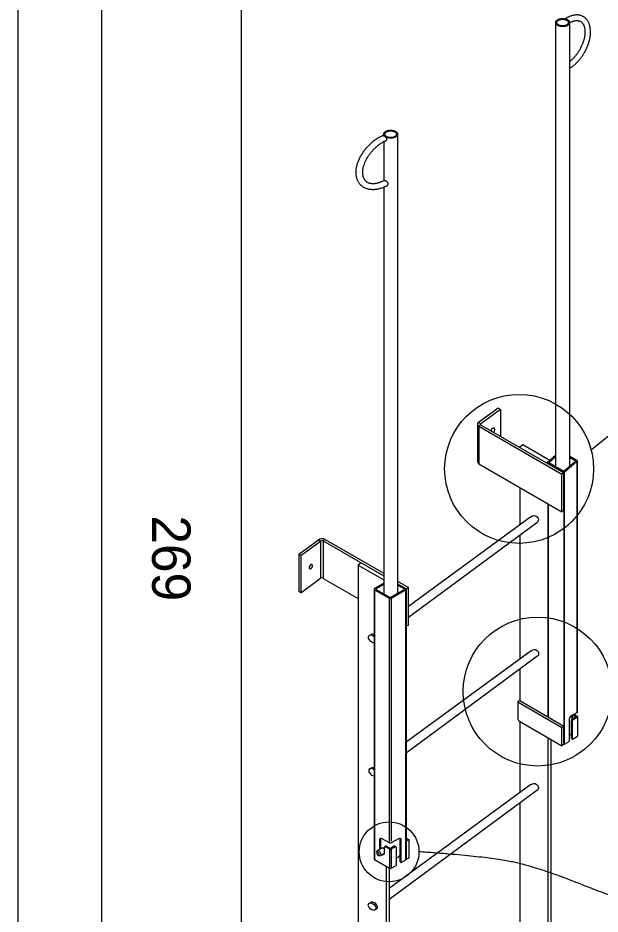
# Model space of a CAD drawing. Extents: x -893 to 867, y -474 to 712.
# Drawn here: x -893.5 to -684.7, y -4.5 to 316.6 of the extents above; entities that cross this region are included whole.
import ezdxf

# ---------------------------------------------------------------- set-up
doc = ezdxf.new("R2010")
doc.units = 0
for name, color, linetype in [('10 Sheet Format', 7, 'Continuous'), ('60 Nongeo Data', 7, 'Continuous'), ('str_Text-A', 7, 'Continuous')]:
    doc.layers.add(name, color=color, linetype=linetype)

msp = doc.modelspace()

# ---------------------------------------------------------------- linework, layer by layer
at = {"layer": '10 Sheet Format'}
for p, q in [((-863.45, 668.96), (-863.45, -431.04)), ((-813.45, 643.96), (-813.45, -406.04))]:
    msp.add_line(p, q, dxfattribs=at)
for points in [[(-893.45, -474.04), (866.55, -474.04), (866.55, 711.96), (-893.45, 711.96)], [(-863.45, -431.04), (836.55, -431.04), (836.55, 668.96), (-863.45, 668.96)]]:
    msp.add_lwpolyline(points, close=True, dxfattribs=at)
at = {"layer": '60 Nongeo Data'}
for p, q in [((-700.63, 314.91), (-700.63, 155.87)), ((-696.72, 316.56), (-697.2, 316.27)), ((-695.63, 314.86), (-695.63, 155.89)), ((-762.3, 274.93), (-762.3, 274.35)), ((-757.3, 274.93), (-757.3, 110.43)), ((-762.3, 272.25), (-762.3, 258.22)), ((-762.3, 255.95), (-762.3, 110.19)), ((-721.25, 176.8), (-728.32, 171.62)), ((-720.43, 176.33), (-721.25, 176.8)), ((-720.43, 176.33), (-727.5, 171.14)), ((-720.43, 176.33), (-720.43, 166.73)), ((-728.71, 170.89), (-728.71, 157.72)), ((-728.32, 171.62), (-727.5, 171.14)), ((-727.52, 170.82), (-728.19, 170.25)), ((-728.19, 170.25), (-728.19, 156.86)), ((-728.19, 170.25), (-698.41, 153.06)), ((-727.52, 170.82), (-697.66, 153.61)), ((-712.4, 163.62), (-713.46, 162.72)), ((-702.67, 158.01), (-712.4, 163.62)), ((-700.63, 159.78), (-703.62, 157.19)), ((-700.63, 159.27), (-703.04, 157.19)), ((-693.4, 157.8), (-697.67, 154.1)), ((-693, 157.64), (-697.6, 153.66)), ((-692.97, 157.98), (-695.63, 159.52)), ((-693.4, 157.8), (-695.63, 159.09)), ((-693, 157.64), (-693, 67.61)), ((-692.86, 157.81), (-692.86, 67.72)), ((-728.19, 156.86), (-698.41, 139.66)), ((-697.73, 153.65), (-703.59, 157.03)), ((-697.67, 154.1), (-703.04, 157.19)), ((-697.66, 153.61), (-698.41, 153.06)), ((-698.41, 139.66), (-698.41, 153.06)), ((-697.66, 140.09), (-697.66, 153.61)), ((-697.6, 153.66), (-697.6, 56.31)), ((-713.46, 148.36), (-713.46, 134.95)), ((-703.46, 142.58), (-703.46, 66.22)), ((-703.33, 142.51), (-703.33, 66.15)), ((-697.66, 140.09), (-698.41, 139.66)), ((-697.73, 140.32), (-697.73, 62.91)), ((-709.52, 137.84), (-753.45, 105.66)), ((-707.4, 135.72), (-753.45, 101.73)), ((-785.7, 129.47), (-792.77, 124.29)), ((-792.01, 123.95), (-784.94, 129.14)), ((-784.94, 129.14), (-785.7, 129.47)), ((-784.94, 129.14), (-784.94, 115.85)), ((-783.31, 129.73), (-783.98, 129.17)), ((-783.98, 129.17), (-783.98, 115.77)), ((-783.98, 129.17), (-762.3, 116.65)), ((-783.31, 129.73), (-762.3, 117.62)), ((-713.46, 131.24), (-713.46, 86.89)), ((-792.77, 124.29), (-792.77, 111.05)), ((-792.01, 123.95), (-792.77, 124.29)), ((-792.01, 123.95), (-792.01, 110.61)), ((-770.32, 121.28), (-771.44, 120.46)), ((-771.44, 120.46), (-762.3, 115.18)), ((-771.44, 120.46), (-771.44, -147)), ((-792.01, 110.61), (-784.94, 115.85)), ((-783.98, 115.77), (-771.44, 108.53)), ((-762.3, 113.99), (-765.58, 112.09)), ((-762.3, 113.58), (-765.23, 111.89)), ((-757.3, 114.74), (-753.45, 112.53)), ((-757.3, 113.76), (-754.2, 111.98)), ((-754.77, 111.89), (-757.3, 113.34)), ((-753.45, 112.53), (-754.2, 111.98)), ((-753.45, 99.01), (-753.45, 112.53)), ((-792.01, 110.61), (-792.77, 111.05)), ((-765.73, 111.89), (-765.73, 15.26)), ((-765.58, 111.68), (-765.58, 15)), ((-765.58, 111.68), (-760.36, 108.66)), ((-765.23, 111.89), (-760, 108.87)), ((-760, 108.87), (-754.77, 111.89)), ((-759.64, 108.66), (-754.42, 111.68)), ((-754.42, 111.68), (-754.42, 14.9)), ((-754.2, 98.58), (-754.2, 111.98)), ((-754.18, 112.19), (-754.18, 15.18)), ((-760.36, 108.66), (-760.36, 20.94)), ((-759.64, 108.66), (-759.64, 21.63)), ((-753.45, 99.01), (-754.2, 98.58)), ((-767.39, 95.38), (-766.77, 95.68)), ((-709.44, 89.84), (-754.18, 57.06)), ((-707.32, 87.72), (-754.18, 53.12)), ((-713.46, 83.19), (-713.46, 72)), ((-713.46, 72), (-714.25, 71.47)), ((-714.25, 71.47), (-714.25, 65.67)), ((-714.25, 71.47), (-698.39, 62.31)), ((-713.46, 72), (-697.64, 62.86)), ((-693, 67.6), (-694.87, 66.58)), ((-713.62, 64.59), (-698.39, 55.8)), ((-713.46, 64.5), (-713.46, 38.95)), ((-695.8, 64.97), (-695.8, 57.32)), ((-694.98, 64.88), (-694.63, 64.67)), ((-694.98, 58.36), (-694.98, 64.88)), ((-694.69, 65.39), (-693.3, 66.19)), ((-694.69, 65.39), (-694.33, 65.19)), ((-694.66, 65.41), (-694.66, 66.69)), ((-694.63, 58.16), (-694.63, 64.67)), ((-694.6, 66.6), (-694.6, 65.44)), ((-694.33, 65.19), (-692.91, 66.01)), ((-694.31, 66.78), (-693.95, 66.98)), ((-694.31, 66.78), (-693.3, 66.19)), ((-692.92, 66.39), (-693.95, 66.98)), ((-692.8, 66.1), (-692.8, 59.21)), ((-692.76, 66.2), (-692.76, 59.29)), ((-697.64, 62.86), (-698.39, 62.31)), ((-698.39, 55.8), (-698.39, 62.31)), ((-697.64, 56.23), (-697.64, 62.86)), ((-703.46, 58.73), (-703.46, -111.12)), ((-702.34, 58.08), (-702.34, -110.3)), ((-694.98, 58.36), (-694.63, 58.16)), ((-694.63, 58.16), (-692.8, 59.21)), ((-697.64, 56.23), (-698.39, 55.8)), ((-697.51, 56.34), (-695.8, 57.32)), ((-767.14, 47.57), (-766.53, 47.86)), ((-709.52, 41.84), (-760.32, 4.63)), ((-707.4, 39.72), (-760.41, 0.59)), ((-713.46, 35.25), (-713.46, -9.05)), ((-754.18, 22.67), (-753.32, 22.17)), ((-763.46, 22.12), (-763.81, 21.91)), ((-763.81, 21.91), (-763.81, 18.62)), ((-763.46, 22.12), (-763.46, 18.83)), ((-760.27, 20.94), (-762.88, 22.45)), ((-761.96, 17.41), (-761.96, 19.42)), ((-761.3, 19.8), (-761.66, 19.6)), ((-761.66, 19.6), (-760.27, 18.79)), ((-761.3, 19.8), (-759.91, 19)), ((-758.53, 19.8), (-759.91, 19)), ((-756.95, 22.45), (-759.56, 20.94)), ((-759.56, 18.79), (-758.17, 19.6)), ((-758.53, 19.8), (-758.17, 19.6)), ((-757.87, 19.42), (-757.87, 12.91)), ((-756.37, 22.12), (-756.02, 21.91)), ((-756.37, 14.19), (-756.37, 22.12)), ((-756.02, 13.98), (-756.02, 21.91)), ((-754.18, 21.69), (-754.06, 21.62)), ((-753.32, 22.17), (-754.06, 21.62)), ((-754.06, 15.11), (-754.06, 21.62)), ((-753.32, 22.17), (-753.32, 15.54)), ((-760.27, 18.79), (-760.27, 11.94)), ((-759.56, 18.79), (-759.56, 11.94)), ((-756.37, 16.13), (-756.69, 16.32)), ((-765.58, 15), (-760.27, 11.94)), ((-759.56, 11.94), (-757.87, 12.91)), ((-756.37, 14.19), (-756.02, 13.98)), ((-756.02, 13.98), (-754.33, 14.95)), ((-754.18, 15.18), (-754.06, 15.11)), ((-753.32, 15.54), (-754.06, 15.11)), ((-761.44, 12.61), (-761.44, -153.7)), ((-760.32, 11.97), (-760.32, -153.09)), ((-767.35, -0.59), (-766.73, -0.29)), ((-765.22, -2.93), (-764.66, -2.46))]:
    msp.add_line(p, q, dxfattribs=at)
for points in [[(-699.9, 313.91), (-700.09, 314.03), (-700.25, 314.16), (-700.38, 314.3), (-700.49, 314.44), (-700.57, 314.59), (-700.62, 314.75), (-700.63, 314.91), (-700.62, 315.07), (-700.58, 315.23), (-700.51, 315.38), (-700.41, 315.53), (-700.28, 315.67), (-700.13, 315.8), (-699.95, 315.92), (-699.75, 316.03), (-699.53, 316.13), (-699.29, 316.21), (-699.04, 316.27), (-698.78, 316.32), (-698.51, 316.36), (-698.24, 316.37), (-697.96, 316.37), (-697.69, 316.35), (-697.42, 316.31), (-697.16, 316.26), (-696.92, 316.19), (-696.68, 316.1), (-696.47, 316), (-696.27, 315.89), (-696.1, 315.77), (-695.95, 315.63), (-695.83, 315.49), (-695.74, 315.34), (-695.68, 315.19), (-695.64, 315.03), (-695.63, 314.93), (-695.67, 314.71), (-695.72, 314.56), (-695.81, 314.41), (-695.92, 314.26), (-696.06, 314.12), (-696.23, 314), (-696.42, 313.88), (-696.63, 313.78), (-696.86, 313.69), (-697.1, 313.62), (-697.36, 313.56), (-697.62, 313.52), (-697.9, 313.49), (-698.17, 313.49), (-698.44, 313.5), (-698.72, 313.53), (-698.98, 313.57), (-699.23, 313.63), (-699.47, 313.71), (-699.7, 313.8), (-699.9, 313.91)], [(-699.6, 314.08), (-699.77, 314.19), (-699.91, 314.31), (-700.03, 314.44), (-700.12, 314.57), (-700.18, 314.71), (-700.21, 314.86), (-700.21, 315), (-700.18, 315.15), (-700.12, 315.29), (-700.03, 315.42), (-699.91, 315.55), (-699.77, 315.67), (-699.6, 315.78), (-699.42, 315.87), (-699.21, 315.96), (-698.99, 316.02), (-698.75, 316.07), (-698.51, 316.11), (-698.26, 316.13), (-698.01, 316.13), (-697.76, 316.11), (-697.52, 316.07), (-697.28, 316.02), (-697.06, 315.96), (-696.85, 315.87), (-696.67, 315.78), (-696.5, 315.67), (-696.36, 315.55), (-696.24, 315.42), (-696.15, 315.29), (-696.09, 315.15), (-696.06, 315), (-696.06, 314.86), (-696.09, 314.71), (-696.15, 314.57), (-696.24, 314.44), (-696.36, 314.31), (-696.5, 314.19), (-696.67, 314.08), (-696.85, 313.99), (-697.06, 313.9), (-697.28, 313.84), (-697.52, 313.78), (-697.76, 313.75), (-698.01, 313.73), (-698.26, 313.73), (-698.51, 313.75), (-698.75, 313.78), (-698.99, 313.84), (-699.21, 313.9), (-699.42, 313.99), (-699.6, 314.08)], [(-761.56, 273.91), (-761.75, 274.02), (-761.91, 274.15), (-762.04, 274.29), (-762.15, 274.44), (-762.23, 274.59), (-762.28, 274.75), (-762.3, 274.91), (-762.28, 275.06), (-762.24, 275.22), (-762.17, 275.38), (-762.07, 275.52), (-761.94, 275.66), (-761.79, 275.8), (-761.61, 275.92), (-761.41, 276.03), (-761.19, 276.12), (-760.96, 276.2), (-760.71, 276.27), (-760.44, 276.32), (-760.17, 276.35), (-759.9, 276.37), (-759.63, 276.37), (-759.35, 276.35), (-759.08, 276.31), (-758.82, 276.25), (-758.58, 276.19), (-758.34, 276.1), (-758.13, 276), (-757.94, 275.89), (-757.76, 275.76), (-757.62, 275.63), (-757.49, 275.49), (-757.4, 275.34), (-757.34, 275.18), (-757.3, 275.03), (-757.3, 274.93), (-757.33, 274.71), (-757.38, 274.55), (-757.47, 274.4), (-757.58, 274.26), (-757.72, 274.12), (-757.89, 273.99), (-758.08, 273.88), (-758.29, 273.78), (-758.52, 273.69), (-758.76, 273.61), (-759.02, 273.56), (-759.28, 273.51), (-759.56, 273.49), (-759.83, 273.48), (-760.11, 273.49), (-760.38, 273.52), (-760.64, 273.57), (-760.89, 273.63), (-761.14, 273.71), (-761.36, 273.8), (-761.56, 273.91)], [(-761.27, 274.08), (-761.43, 274.19), (-761.58, 274.31), (-761.69, 274.43), (-761.78, 274.57), (-761.84, 274.71), (-761.87, 274.85), (-761.87, 275), (-761.84, 275.14), (-761.78, 275.28), (-761.69, 275.42), (-761.58, 275.55), (-761.43, 275.67), (-761.27, 275.77), (-761.08, 275.87), (-760.87, 275.95), (-760.65, 276.02), (-760.42, 276.07), (-760.17, 276.11), (-759.92, 276.12), (-759.67, 276.12), (-759.42, 276.11), (-759.18, 276.07), (-758.94, 276.02), (-758.72, 275.95), (-758.52, 275.87), (-758.33, 275.77), (-758.16, 275.67), (-758.02, 275.55), (-757.9, 275.42), (-757.81, 275.28), (-757.75, 275.14), (-757.72, 275), (-757.72, 274.85), (-757.75, 274.71), (-757.81, 274.57), (-757.9, 274.43), (-758.02, 274.31), (-758.16, 274.19), (-758.33, 274.08), (-758.52, 273.98), (-758.72, 273.9), (-758.94, 273.83), (-759.18, 273.78), (-759.42, 273.75), (-759.67, 273.73), (-759.92, 273.73), (-760.17, 273.75), (-760.42, 273.78), (-760.65, 273.83), (-760.87, 273.9), (-761.08, 273.98), (-761.27, 274.08)], [(-761.64, 258.28), (-761.45, 258.17), (-761.28, 258.04), (-761.12, 257.88), (-760.98, 257.7), (-760.87, 257.51), (-760.79, 257.32), (-760.76, 257.14), (-760.76, 256.97), (-760.79, 256.82), (-760.87, 256.69), (-760.98, 256.61), (-761.01, 256.59)], [(-722.46, 169.1), (-722.47, 169.25), (-722.5, 169.37), (-722.56, 169.48), (-722.64, 169.56), (-722.74, 169.61), (-722.85, 169.63), (-722.97, 169.62), (-723.1, 169.58), (-723.23, 169.51), (-723.36, 169.41), (-723.49, 169.29), (-723.61, 169.15), (-723.71, 169), (-723.86, 168.71)], [(-788.97, 119.55), (-788.95, 119.44), (-788.91, 119.34), (-788.85, 119.26), (-788.78, 119.2), (-788.7, 119.17), (-788.61, 119.16), (-788.51, 119.18), (-788.41, 119.23), (-788.31, 119.29), (-788.21, 119.38), (-788.12, 119.49), (-788.04, 119.61), (-787.97, 119.75), (-787.91, 119.89), (-787.87, 120.03), (-787.85, 120.18), (-787.85, 120.31), (-787.86, 120.43), (-787.89, 120.54), (-787.94, 120.63), (-788, 120.7), (-788.08, 120.75), (-788.16, 120.77), (-788.26, 120.76), (-788.36, 120.73), (-788.46, 120.67), (-788.56, 120.59), (-788.65, 120.49), (-788.74, 120.38), (-788.82, 120.25), (-788.88, 120.11), (-788.93, 119.97), (-788.96, 119.82), (-788.97, 119.68), (-788.97, 119.55)], [(-694.98, 60.09), (-695.8, 59.53)], [(-764.37, 17.6), (-764.48, 17.65), (-764.59, 17.66), (-764.68, 17.63), (-764.75, 17.57), (-764.8, 17.47), (-764.81, 17.35), (-764.8, 17.2), (-764.75, 17.05), (-764.68, 16.91), (-764.59, 16.77), (-764.48, 16.66), (-764.37, 16.57), (-764.25, 16.53), (-764.15, 16.51), (-764.05, 16.54), (-763.98, 16.61), (-763.94, 16.71), (-763.92, 16.83), (-763.94, 16.97), (-763.98, 17.12), (-764.05, 17.27), (-764.15, 17.41), (-764.25, 17.52), (-764.37, 17.6)], [(-764.07, 18.12), (-763.92, 18.01), (-763.78, 17.88), (-763.65, 17.72), (-763.53, 17.54), (-763.44, 17.35), (-763.38, 17.16), (-763.34, 16.97), (-763.33, 16.79), (-763.35, 16.63), (-763.41, 16.5), (-763.48, 16.4), (-763.59, 16.33), (-763.71, 16.3), (-763.85, 16.31), (-764, 16.36), (-764.07, 16.4)], [(-762.75, 16.81), (-762.63, 16.77), (-762.47, 16.75), (-762.32, 16.77), (-762.2, 16.83), (-762.1, 16.93), (-762.02, 17.06), (-761.97, 17.22), (-761.96, 17.41)], [(-756.43, 17.09), (-756.43, 17), (-756.47, 16.78), (-756.55, 16.57), (-756.67, 16.36), (-756.83, 16.15), (-757.02, 15.96), (-757.25, 15.79), (-757.52, 15.63), (-757.81, 15.48), (-757.87, 15.46)]]:
    msp.add_lwpolyline(points, dxfattribs=at)
for centre, radius, start, end in [((-727.96, 170.97), 0.748, 118.9089, 252.262), ((-727.38, 170.97), 0.21, 124.881, 228.0019), ((-725.03, 169.73), 1.7, 319.8344, 349.095), ((-724.1, 169.18), 1.64, 319.7204, 357.0744), ((-727.53, 157.84), 1.19, 186.1637, 235.9821), ((-703.54, 157.12), 0.104, 141.1662, 244.6089), ((-697.67, 153.74), 0.109, 236.7748, 309.9101), ((-784.25, 127.3), 2.61, 68.8373, 123.618), ((-784.43, 128.42), 0.879, 59.1347, 125.0691), ((-789.98, 120.66), 1.38, 317.1746, 355.2862), ((-784.54, 114.89), 1.05, 57.9434, 112.4257), ((-765.5, 111.89), 0.22, 110.783, 249.2169), ((-754.5, 111.89), 0.22, 290.7837, 69.2162), ((-760, 109.35), 0.775, 242.6095, 297.3905), ((-766.37, 94.69), 1.06, 81.2714, 112.2127), ((-766.73, 93.54), 2.26, 63.835, 76.7268), ((-713.19, 65.57), 1.06, 174.1552, 246.3862), ((-693.79, 64.88), 2.02, 122.6052, 177.3944), ((-694.34, 64.85), 0.645, 122.6078, 177.3937), ((-693.98, 64.64), 0.645, 122.6078, 177.3937), ((-694.36, 66.62), 0.249, 149.4642, 182.849), ((-694.44, 66.57), 0.249, 57.1451, 88.8667), ((-694.09, 66.77), 0.249, 57.1451, 84.4739), ((-692.88, 59.3), 0.115, 313.8492, 358.5965), ((-697.58, 56.4), 0.0911, 221.764, 313.3193), ((-766.12, 46.88), 1.06, 81.2714, 112.2127), ((-766.48, 45.73), 2.26, 71.0703, 76.7268), ((-763.25, 22), 0.573, 50.7962, 189.2137), ((-762.66, 22.15), 0.797, 148.265, 182.5998), ((-756.58, 22), 0.573, 350.7864, 129.204), ((-757.17, 22.15), 0.797, 357.4007, 31.7347), ((-761.78, 19.45), 0.183, 50.8014, 189.2137), ((-761.43, 19.63), 0.211, 54.3915, 114.3027), ((-759.91, 21.63), 0.775, 242.6095, 297.3905), ((-758.4, 19.63), 0.211, 65.6967, 125.6087), ((-758.05, 19.45), 0.183, 350.7867, 129.1979), ((-764.36, 17.76), 0.459, 50.9408, 189.0668), ((-762.11, 17.66), 0.705, 245.9887, 272.8586), ((-759.91, 19.48), 0.775, 242.6095, 297.3905), ((-765.48, 15.23), 0.253, 174.3033, 245.6256), ((-754.44, 15.18), 0.253, 294.3744, 354.3059), ((-759.91, 12.62), 0.775, 242.6095, 297.3905), ((-766.33, -1.27), 1.06, 81.2714, 112.2127), ((-766.69, -2.42), 2.26, 13.2732, 76.7268), ((-765.05, -2.03), 0.581, 312.2641, 12.3094)]:
    msp.add_arc(centre, radius, start, end, dxfattribs=at)
for centre, major_axis, ratio, start_param, end_param in [((-762.56, 273.9), (0.623, 0), 0.8, 0.942587, 2.00182), ((-766.49, 94.11), (1.22, -1.07), 0.632981, 1.505428, 5.787488), ((-766.24, 46.29), (1.22, -1.07), 0.632981, 1.717924, 5.576681)]:
    msp.add_ellipse(centre, major_axis=major_axis, ratio=ratio, start_param=start_param, end_param=end_param, dxfattribs=at)
msp.add_ellipse((-766.44, -1.86), major_axis=(1.22, -1.07), ratio=0.632981, dxfattribs=at)
for points, degree in [([(-695.63, 298.51), (-695.58, 298.54), (-695.37, 298.67), (-695.01, 298.9), (-694.56, 299.22), (-694.12, 299.57), (-693.68, 299.95), (-693.25, 300.35), (-692.83, 300.77), (-692.42, 301.21), (-692.02, 301.68), (-691.64, 302.16), (-691.27, 302.65), (-690.92, 303.17), (-690.59, 303.69), (-690.27, 304.23), (-689.97, 304.78), (-689.69, 305.34), (-689.43, 305.9), (-689.19, 306.47), (-688.98, 307.05), (-688.78, 307.62), (-688.61, 308.19), (-688.47, 308.77), (-688.35, 309.34), (-688.25, 309.9), (-688.18, 310.46), (-688.14, 311.01), (-688.13, 311.55), (-688.14, 312.08), (-688.18, 312.6), (-688.24, 313.1), (-688.34, 313.58), (-688.46, 314.04), (-688.61, 314.48), (-688.78, 314.9), (-688.99, 315.29), (-689.21, 315.66), (-689.46, 316), (-689.74, 316.31), (-690.03, 316.58), (-690.35, 316.83), (-690.68, 317.04), (-691.02, 317.23), (-691.39, 317.38), (-691.77, 317.5), (-692.16, 317.59), (-692.56, 317.64), (-692.98, 317.66), (-693.41, 317.65), (-693.84, 317.61), (-694.29, 317.53), (-694.74, 317.42), (-695.2, 317.27), (-695.66, 317.09), (-696.12, 316.88), (-696.47, 316.7), (-696.67, 316.59), (-696.72, 316.56)], 3), ([(-695.64, 314.86), (-695.6, 314.89), (-695.43, 314.98), (-695.14, 315.13), (-694.77, 315.29), (-694.42, 315.42), (-694.07, 315.52), (-693.73, 315.6), (-693.4, 315.64), (-693.09, 315.66), (-692.79, 315.65), (-692.5, 315.61), (-692.23, 315.55), (-691.96, 315.45), (-691.71, 315.33), (-691.47, 315.17), (-691.25, 314.98), (-691.05, 314.77), (-690.86, 314.52), (-690.7, 314.25), (-690.56, 313.96), (-690.43, 313.64), (-690.33, 313.3), (-690.25, 312.93), (-690.19, 312.55), (-690.15, 312.14), (-690.13, 311.72), (-690.14, 311.27), (-690.16, 310.82), (-690.22, 310.34), (-690.29, 309.86), (-690.39, 309.36), (-690.51, 308.86), (-690.66, 308.35), (-690.82, 307.84), (-691.01, 307.32), (-691.22, 306.81), (-691.45, 306.3), (-691.7, 305.79), (-691.97, 305.29), (-692.26, 304.8), (-692.56, 304.32), (-692.88, 303.86), (-693.21, 303.41), (-693.55, 302.97), (-693.91, 302.56), (-694.27, 302.16), (-694.64, 301.79), (-695.02, 301.44), (-695.35, 301.15), (-695.56, 300.99), (-695.63, 300.93)], 3), ([(-762.82, 274.35), (-762.92, 274.3), (-763.22, 274.16), (-763.7, 273.91), (-764.26, 273.59), (-764.82, 273.24), (-765.37, 272.86), (-765.9, 272.47), (-766.43, 272.04), (-766.94, 271.6), (-767.43, 271.14), (-767.91, 270.66), (-768.37, 270.16), (-768.81, 269.65), (-769.23, 269.12), (-769.63, 268.58), (-770, 268.03), (-770.35, 267.47), (-770.68, 266.91), (-770.97, 266.34), (-771.24, 265.77), (-771.48, 265.19), (-771.7, 264.62), (-771.88, 264.04), (-772.03, 263.47), (-772.15, 262.91), (-772.23, 262.35), (-772.29, 261.8), (-772.31, 261.26), (-772.29, 260.73), (-772.25, 260.22), (-772.16, 259.72), (-772.05, 259.23), (-771.89, 258.77), (-771.71, 258.33), (-771.49, 257.91), (-771.23, 257.52), (-770.95, 257.15), (-770.63, 256.82), (-770.29, 256.51), (-769.93, 256.23), (-769.53, 255.98), (-769.12, 255.77), (-768.68, 255.58), (-768.23, 255.43), (-767.76, 255.31), (-767.27, 255.23), (-766.76, 255.17), (-766.24, 255.15), (-765.71, 255.16), (-765.16, 255.21), (-764.6, 255.28), (-764.04, 255.4), (-763.47, 255.54), (-762.89, 255.72), (-762.31, 255.93), (-761.87, 256.11), (-761.26, 256.4), (-761.01, 256.59)], 3), ([(-762.82, 274.35), (-762.82, 274.35)], 1), ([(-761.5, 272.65), (-761.46, 272.68), (-761.32, 272.74), (-761.19, 272.94), (-761.16, 273.21), (-761.25, 273.5), (-761.46, 273.78), (-761.74, 274.03), (-762, 274.21), (-762.15, 274.28), (-762.19, 274.3)], 3), ([(-762.1, 258.31), (-762.9, 257.95), (-763.14, 257.84), (-763.54, 257.68), (-764, 257.52), (-764.45, 257.39), (-764.88, 257.29), (-765.31, 257.22), (-765.71, 257.17), (-766.1, 257.15), (-766.48, 257.16), (-766.84, 257.2), (-767.18, 257.27), (-767.51, 257.36), (-767.82, 257.48), (-768.12, 257.64), (-768.4, 257.83), (-768.66, 258.05), (-768.89, 258.29), (-769.09, 258.56), (-769.27, 258.86), (-769.42, 259.17), (-769.55, 259.52), (-769.65, 259.88), (-769.73, 260.26), (-769.78, 260.67), (-769.8, 261.1), (-769.79, 261.54), (-769.76, 262), (-769.69, 262.47), (-769.6, 262.96), (-769.48, 263.45), (-769.33, 263.95), (-769.14, 264.46), (-768.94, 264.98), (-768.7, 265.49), (-768.44, 266), (-768.15, 266.52), (-767.84, 267.02), (-767.5, 267.52), (-767.14, 268.01), (-766.76, 268.49), (-766.37, 268.96), (-765.95, 269.41), (-765.52, 269.84), (-765.08, 270.26), (-764.63, 270.65), (-764.16, 271.03), (-763.69, 271.38), (-763.21, 271.7), (-762.74, 272), (-762.26, 272.27), (-761.87, 272.48), (-761.64, 272.58), (-761.57, 272.62)], 3), ([(-762.75, 258.02), (-762.82, 257.99)], 1), ([(-762.1, 258.31), (-762.05, 258.32), (-761.94, 258.35), (-761.73, 258.3), (-761.59, 258.24), (-761.54, 258.22)], 3), ([(-692.97, 157.98), (-692.92, 157.95), (-692.87, 157.91), (-692.84, 157.85), (-692.87, 157.76), (-692.91, 157.72), (-692.94, 157.7), (-692.99, 157.65), (-693, 157.64)], 3), ([(-709.52, 137.84), (-709.28, 137.98), (-708.9, 138.22), (-708, 138.33), (-707.13, 137.83), (-706.8, 137.2), (-706.84, 136.36), (-706.96, 136.12), (-707.23, 135.84), (-707.4, 135.72)], 3), ([(-709.44, 89.84), (-709.2, 89.98), (-708.81, 90.22), (-707.91, 90.33), (-707.04, 89.83), (-706.71, 89.2), (-706.75, 88.36), (-706.87, 88.12), (-707.14, 87.84), (-707.32, 87.72)], 3), ([(-692.86, 67.72), (-692.87, 67.7), (-692.92, 67.65), (-692.97, 67.62), (-693, 67.6)], 3), ([(-692.92, 66.39), (-692.9, 66.37), (-692.86, 66.35), (-692.81, 66.3), (-692.77, 66.25), (-692.76, 66.2), (-692.77, 66.13), (-692.82, 66.06), (-692.88, 66.03), (-692.91, 66.01)], 3), ([(-709.52, 41.84), (-709.28, 41.98), (-708.9, 42.22), (-708, 42.33), (-707.13, 41.83), (-706.8, 41.2), (-706.84, 40.36), (-706.96, 40.12), (-707.23, 39.84), (-707.4, 39.72)], 3), ([(-763.4, 22.45), (-763.4, 18.86)], 1), ([(-761.51, 19.82), (-761.87, 19.62)], 1), ([(-757.96, 19.62), (-758.32, 19.82)], 1), ([(-756.43, 17.09), (-756.43, 22.45)], 1), ([(-764.81, 17.69), (-764.81, 17.35)], 1), ([(-762.82, 19.19), (-764.6, 18.17)], 1), ([(-764.37, 16.57), (-764.07, 16.4)], 1), ([(-763.55, 16.35), (-761.97, 17.26)], 1), ([(-762.84, 19.17), (-762.82, 19.18), (-762.76, 19.23), (-762.61, 19.21), (-762.45, 19.13), (-762.38, 19.09)], 3), ([(-762.38, 19.09), (-762.29, 19.04), (-762.15, 18.95), (-762.01, 18.81), (-761.96, 18.75)], 3)]:
    msp.add_open_spline(points, degree=degree, dxfattribs=at)
at = {"layer": 'str_Text-A'}
msp.add_line((-644.63, 196.95), (-687.9, 161.71), dxfattribs=at)
for centre, radius in [((-713.74, 154.99), 26.69), ((-707.09, 75.21), 26.69), ((-760.36, 17.78), 10.72)]:
    msp.add_circle(centre, radius, dxfattribs=at)
msp.add_open_spline([(-655.19, -0.05), (-668.86, -0.73), (-678.14, 0.79), (-707, 12.28), (-726.07, 16.17), (-749.64, 17.78)], degree=2, dxfattribs=at)

# ---------------------------------------------------------------- texts
at = {"layer": '10 Sheet Format'}
msp.add_text('269', height=13.779, rotation=270, dxfattribs=at).set_placement((-845.33, 138.35))

doc.saveas('drawing.dxf')
